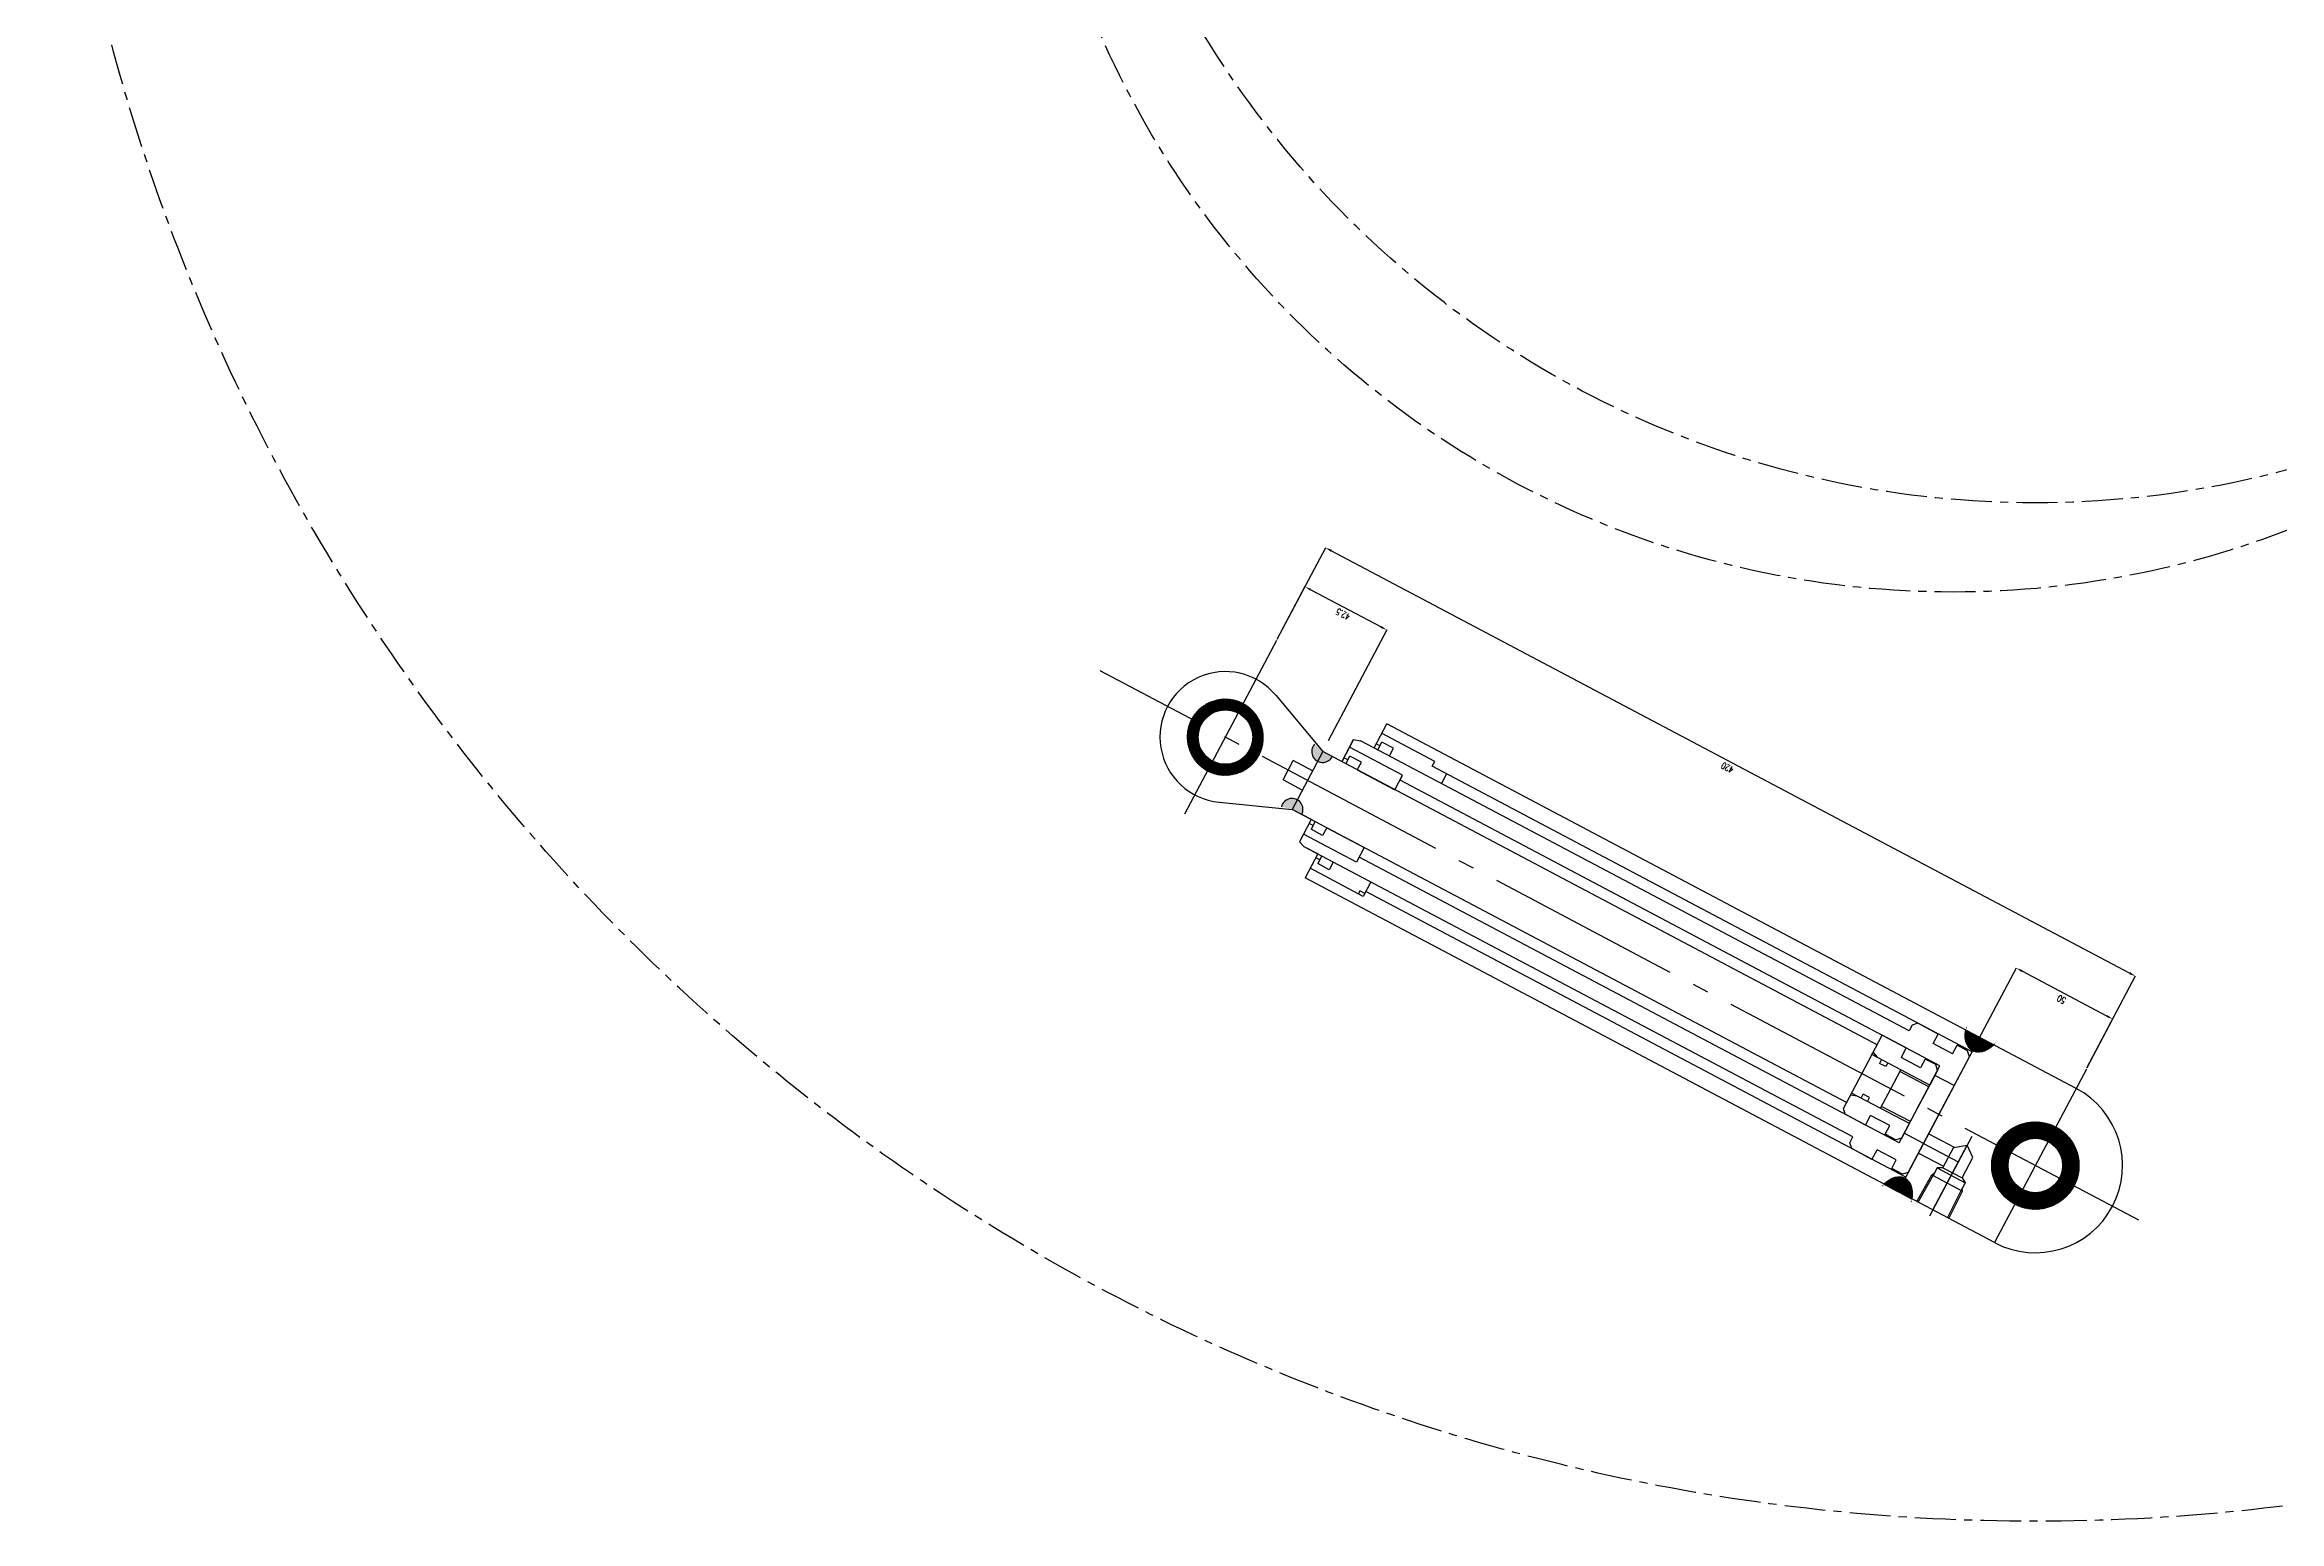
# Model space of a CAD drawing. Extents: x 2001 to 8872, y 8514 to 11880.
# Drawn here: x 5577 to 6601, y 10055 to 10732 of the extents above; entities that cross this region are included whole.
import ezdxf

# ---------------------------------------------------------------- set-up
doc = ezdxf.new("R2010")
doc.units = 0
doc.header["$LTSCALE"] = 15
doc.header["$MEASUREMENT"] = 0
for name, pattern in [('1CENTER', [8.1, 6, -0.8, 0.5, -0.8]), ('CENTER', [2, 1.25, -0.25, 0.25, -0.25]), ('HIDDEN', [0.375, 0.25, -0.125])]:
    doc.linetypes.add(name, pattern=pattern)
doc.layers.add('3', color=3, linetype='Continuous')
doc.styles.add('ROSWHS', font='romans', dxfattribs={"width": 0.7, "height": 3, "bigfont": 'whs'})
doc.dimstyles.new('ROSWHS', dxfattribs={"dimtxt": 3, "dimasz": 0.18, "dimexe": 0.18, "dimexo": 0.65, "dimgap": 1.5, "dimtad": 1, "dimdec": 4, "dimdsep": 46, "dimtxsty": 'ROSWHS', "dimcen": 0.09, "dimclrd": 2, "dimclre": 2, "dimadec": 0, "dimazin": 0, "dimtfac": 1, "dimtdec": 4, "dimtmove": 0, "dimatfit": 3, "dimfxl": 1, "dimtolj": 1, "dimtzin": 0, "dimarcsym": 0})
pattern_1 = [(45, (-177.00515, -1644.95079), (-0.0883883476, 0.0883883476), [])]

# ---------------------------------------------------------------- blocks, each defined once
blk = doc.blocks.new('*D383')
at = {"color": 2, "lineweight": -2, "transparency": 16777216}
for p, q in [((1925.6, 562), (1925.6, 522.2)), ((1875.6, 547.6), (1875.6, 522.2)), ((1878.6, 522.4), (1922.6, 522.4))]:
    blk.add_line(p, q, dxfattribs=at)
at = {"color": 2, "transparency": 16777216}
for points in [[(1878.6, 522.9), (1878.6, 521.9), (1875.6, 522.4)], [(1922.6, 522.9), (1922.6, 521.9), (1925.6, 522.4)]]:
    blk.add_solid(points, dxfattribs=at)
at = {"layer": 'Defpoints', "color": 0, "transparency": 16777216}
for p in [(1925.6, 562.7), (1875.6, 548.3), (1925.6, 522.4)]:
    blk.add_point(p, dxfattribs=at)
at = {"color": 0, "transparency": 16777216, "insert": (1900.6, 525.4), "char_height": 3, "attachment_point": 5, "style": 'ROSWHS'}
blk.add_mtext('\\A1;50', dxfattribs=at)
blk = doc.blocks.new('*D390')
at = {"color": 2, "lineweight": -2, "transparency": 16777216}
for p, q in [((2052.6, 2192.6), (2052.6, 2144.9)), ((2472.6, 2192.6), (2472.6, 2144.9)), ((2055.6, 2145.1), (2469.6, 2145.1))]:
    blk.add_line(p, q, dxfattribs=at)
at = {"color": 2, "transparency": 16777216}
for points in [[(2055.6, 2145.6), (2055.6, 2144.6), (2052.6, 2145.1)], [(2469.6, 2145.6), (2469.6, 2144.6), (2472.6, 2145.1)]]:
    blk.add_solid(points, dxfattribs=at)
at = {"layer": 'Defpoints', "color": 0, "transparency": 16777216}
for p in [(2052.6, 2193.3), (2472.6, 2193.3), (2472.6, 2145.1)]:
    blk.add_point(p, dxfattribs=at)
at = {"color": 0, "transparency": 16777216, "insert": (2262.6, 2148.1), "char_height": 3, "attachment_point": 5, "style": 'ROSWHS'}
blk.add_mtext('\\A1;420', dxfattribs=at)
blk = doc.blocks.new('*D391')
at = {"color": 2, "lineweight": -2, "transparency": 16777216}
for p, q in [((2430.1, 2222.6), (2430.1, 2165.1)), ((2472.6, 2192.6), (2472.6, 2165.1)), ((2469.6, 2165.3), (2433.1, 2165.3))]:
    blk.add_line(p, q, dxfattribs=at)
at = {"color": 2, "transparency": 16777216}
for points in [[(2433.1, 2165.8), (2433.1, 2164.8), (2430.1, 2165.3)], [(2469.6, 2165.8), (2469.6, 2164.8), (2472.6, 2165.3)]]:
    blk.add_solid(points, dxfattribs=at)
at = {"layer": 'Defpoints', "color": 0, "transparency": 16777216}
for p in [(2430.1, 2223.3), (2472.6, 2193.3), (2430.1, 2165.3)]:
    blk.add_point(p, dxfattribs=at)
at = {"color": 0, "transparency": 16777216, "insert": (2451.3, 2168.3), "char_height": 3, "attachment_point": 5, "style": 'ROSWHS'}
blk.add_mtext('\\A1;42.5', dxfattribs=at)
blk = doc.blocks.new('sdsddssdsd')
for p, q in [((2102.6, 2273.3), (2104.6, 2275.3)), ((2104.6, 2275.3), (2110.1, 2275.3)), ((2110.1, 2275.3), (2110.1, 2270.8)), ((2120.1, 2275.8), (2130.6, 2275.8)), ((2120.1, 2275.8), (2120.1, 2270.8)), ((2130.6, 2275.8), (2132.6, 2273.8)), ((2102.6, 2273.3), (2102.6, 2243.3)), ((2110.1, 2270.8), (2120.1, 2270.8)), ((2132.6, 2273.8), (2132.6, 2270.8)), ((2132.6, 2270.8), (2417.1, 2270.8)), ((2392.6, 2265.8), (2420.1, 2265.8)), ((2392.6, 2258.3), (2392.6, 2265.8)), ((2410.1, 2270.8), (2417.1, 2270.8)), ((2420.1, 2269.8), (2417.1, 2270.8)), ((2420.1, 2258.3), (2420.1, 2269.8)), ((2420.1, 2258.3), (2420.1, 2269.8)), ((2102.6, 2258.3), (2112.6, 2258.3)), ((2112.6, 2263.3), (2112.6, 2223.3)), ((2112.6, 2263.3), (2392.6, 2263.3)), ((2412.1, 2258.3), (2392.6, 2258.3)), ((2412.1, 2262.3), (2418.1, 2262.3)), ((2412.1, 2258.3), (2412.1, 2262.3)), ((2418.1, 2258.3), (2418.1, 2262.3)), ((2418.1, 2260.3), (2420.1, 2260.3)), ((2102.6, 2243.3), (2102.6, 2213.3)), ((2112.6, 2225.8), (2112.6, 2233.3)), ((2102.6, 2228.3), (2112.6, 2228.3)), ((2112.6, 2223.3), (2392.6, 2223.3)), ((2412.1, 2228.3), (2392.6, 2228.3)), ((2392.6, 2228.3), (2392.6, 2220.8)), ((2392.6, 2223.3), (2392.6, 2220.8)), ((2412.1, 2228.3), (2412.1, 2224.3)), ((2412.1, 2224.3), (2418.1, 2224.3)), ((2418.1, 2228.3), (2418.1, 2224.3)), ((2418.1, 2226.3), (2420.1, 2226.3)), ((2420.1, 2216.8), (2420.1, 2228.3)), ((2420.1, 2228.3), (2420.1, 2216.8)), ((2102.6, 2213.3), (2104.6, 2211.3)), ((2110.1, 2215.8), (2110.1, 2211.3)), ((2110.1, 2215.8), (2120.1, 2215.8)), ((2120.1, 2215.8), (2120.1, 2210.8)), ((2130.6, 2210.8), (2132.6, 2212.8)), ((2132.6, 2215.8), (2410.1, 2215.8)), ((2132.6, 2213.3), (2132.6, 2215.8)), ((2132.6, 2212.8), (2132.6, 2215.8)), ((2392.6, 2220.8), (2420.1, 2220.8)), ((2410.1, 2215.8), (2417.1, 2215.8)), ((2420.1, 2216.8), (2417.1, 2215.8)), ((2104.6, 2211.3), (2110.1, 2211.3)), ((2120.1, 2210.8), (2130.6, 2210.8))]:
    blk.add_line(p, q)
blk = doc.blocks.new('fdsfdsfsdfsd')
h = blk.add_hatch(color=256)
h.dxf.hatch_style = 1
h.paths.add_polyline_path([(2430.07329, 2228.26748), (2434.91944, 2227.03671, 0.4890838057), (2430.07329, 2233.26748)])
h.paths.add_polyline_path([(2425.07329, 2228.26748), (2430.07329, 2228.26748), (2430.07329, 2233.26748, 0.4142135624)])
h.paths.add_polyline_path([(2430.07329, 2253.26748, 0.4890838057), (2434.91944, 2259.49825), (2430.07329, 2258.26748)])
h.paths.add_polyline_path([(2430.07329, 2253.26748), (2430.07329, 2258.26748), (2425.07329, 2258.26748, 0.4142135624)])
at = {"color": 1, "linetype": '1CENTER'}
blk.add_line((2472.57329, 2193.26748), (2472.57329, 2293.26748), dxfattribs=at)
for p, q in [((2461.19376, 2271.02547), (2430.07329, 2258.26748)), ((2112.57329, 2260.76748), (2114.57329, 2262.76748)), ((2112.57329, 2260.76748), (2112.57329, 2243.26748)), ((2114.57329, 2262.76748), (2120.07329, 2262.76748)), ((2120.07329, 2262.76748), (2120.07329, 2258.26748)), ((2120.07329, 2258.26748), (2130.07329, 2258.26748)), ((2130.07329, 2263.26748), (2130.07329, 2258.26748)), ((2130.07329, 2263.26748), (2140.57329, 2263.26748)), ((2142.57329, 2254.26748), (2139.86723, 2253.28255)), ((2140.57329, 2263.26748), (2142.57329, 2261.26748)), ((2142.57329, 2261.26748), (2142.57329, 2243.26748)), ((2142.57329, 2261.26748), (2142.57329, 2243.26748)), ((2142.57329, 2258.26748), (2430.07329, 2258.26748)), ((2142.57329, 2253.26748), (2142.57329, 2254.26748)), ((2420.07329, 2258.26748), (2430.07329, 2258.26748)), ((2420.07329, 2258.26748), (2430.07329, 2258.26748)), ((2430.07329, 2228.26748), (2430.07329, 2258.26748)), ((2112.57329, 2253.26748), (2142.57329, 2253.28405)), ((2112.57329, 2252.26748), (2127.57329, 2252.26748)), ((2127.57329, 2253.26748), (2127.57329, 2243.26748)), ((2134.37329, 2253.26748), (2134.37329, 2251.26748)), ((2134.37329, 2251.26748), (2137.57329, 2251.26748)), ((2137.57329, 2253.26748), (2137.57329, 2251.26748)), ((2430.07329, 2248.26748), (2440.07329, 2248.26748)), ((2440.07329, 2248.26748), (2440.07329, 2238.26748)), ((2112.57329, 2225.76748), (2112.57329, 2243.26748)), ((2112.57329, 2234.26748), (2127.57329, 2234.26748)), ((2112.57329, 2233.26748), (2142.57329, 2233.25469)), ((2127.57329, 2243.26748), (2127.57329, 2233.26748)), ((2134.37329, 2233.26748), (2134.37329, 2235.26748)), ((2134.37329, 2235.26748), (2137.57329, 2235.26748)), ((2137.57329, 2233.26748), (2137.57329, 2235.26748)), ((2142.57329, 2232.26748), (2139.86723, 2233.2524)), ((2142.57329, 2243.26748), (2142.57329, 2223.26748)), ((2142.57329, 2233.26748), (2142.57329, 2232.26748)), ((2430.07329, 2238.26748), (2440.07329, 2238.26748)), ((2112.57329, 2225.76748), (2114.57329, 2223.76748)), ((2114.57329, 2223.76748), (2120.07329, 2223.76748)), ((2120.07329, 2228.26748), (2130.07329, 2228.26748)), ((2120.07329, 2223.76748), (2120.07329, 2228.26748)), ((2130.07329, 2223.26748), (2130.07329, 2228.26748)), ((2130.07329, 2223.26748), (2142.57329, 2223.26748)), ((2142.57329, 2228.26748), (2430.07329, 2228.26748)), ((2163.11914, 2228.26748), (2430.07329, 2228.26748)), ((2461.19376, 2215.50948), (2430.07329, 2228.26748))]:
    blk.add_line(p, q)
for radius in [14, 12.5]:
    blk.add_circle((2472.57329, 2243.26748), radius)
for centre, radius, start, end in [((2472.57329, 2243.26748), 30, 247.70857355, 112.29142645), ((2430.07329, 2258.26748), 5, 180, 14.2500327), ((2430.07329, 2228.26748), 5, 345.7499673, 180)]:
    blk.add_arc(centre, radius, start, end)
for base, p1, p2, picture, middle in [((2430.07329, 2165.29412), (2472.57329, 2193.26748), (2430.07329, 2223.26748), '*D391', (2451.32329, 2168.29412)), ((2472.57329, 2145.12013), (2052.57329, 2193.26748), (2472.57329, 2193.26748), '*D390', (2262.57329, 2148.12013))]:
    dim = blk.add_linear_dim(base=base, p1=p1, p2=p2, dimstyle='ROSWHS', override={"dimasz": 3, "dimexe": 0.2, "dimexo": 0.7, "dimrnd": 0.01, "dimcen": 0.1})
    dim.commit()
    dim.dimension.update_dxf_attribs({"geometry": picture, "text_midpoint": middle})
blk = doc.blocks.new('sadasda')
h = blk.add_hatch()
h.set_pattern_fill('ANSI31', color=256)
h.set_pattern_definition(pattern_1)
edge = h.paths.add_edge_path()
edge.add_ellipse((1925.56814, 643.31669), major_axis=(0, -11.8785), ratio=0.6720542239, start_angle=294.893234, end_angle=425.106766)
edge.add_line((1932.80946, 638.31669), (1918.32682, 638.31669))
edge = h.paths.add_edge_path()
edge.add_ellipse((1925.56814, 553.31669), major_axis=(0, 11.8785), ratio=0.6720542239, start_angle=-65.106766, end_angle=65.106766)
edge.add_line((1918.32682, 558.31669), (1932.80946, 558.31669))
at = {"linetype": 'HIDDEN'}
h = blk.add_hatch(dxfattribs=at)
h.set_pattern_fill('ANSI31', color=256)
h.set_pattern_definition(pattern_1)
h.paths.add_polyline_path([(1875.56814, 618.31669), (1875.56814, 610.81669, -0.4142135624), (1888.06814, 598.31669), (1895.56814, 598.31669, 0.4142135624)])
h.paths.add_polyline_path([(1875.56814, 618.31669, 0.4142135624), (1855.56814, 598.31669), (1863.06814, 598.31669, -0.4142135624), (1875.56814, 610.81669)])
h.paths.add_polyline_path([(1895.56814, 598.31669), (1888.06814, 598.31669, -0.4142135624), (1875.56814, 585.81669), (1875.56814, 578.31669, 0.4142135624)])
h.paths.add_polyline_path([(1875.56814, 585.81669, -0.4142135624), (1863.06814, 598.31669), (1855.56814, 598.31669, 0.4142135624), (1875.56814, 578.31669)])
h = blk.add_hatch(dxfattribs=at)
h.set_pattern_fill('ANSI31', color=256)
h.set_pattern_definition(pattern_1)
h.paths.add_polyline_path([(2295.56814, 615.81669), (2295.56814, 610.81669, -0.4142135624), (2308.06814, 598.31669), (2313.06814, 598.31669, 0.4142135624)])
h.paths.add_polyline_path([(2295.56814, 615.81669, 0.4142135624), (2278.06814, 598.31669), (2283.06814, 598.31669, -0.4142135624), (2295.56814, 610.81669)])
h.paths.add_polyline_path([(2283.06814, 598.31669), (2278.06814, 598.31669, 0.4142135624), (2295.56814, 580.81669), (2295.56814, 585.81669, -0.4142135624)])
h.paths.add_polyline_path([(2313.06814, 598.31669), (2308.06814, 598.31669, -0.4142135624), (2295.56814, 585.81669), (2295.56814, 580.81669, 0.4142135624)])
at = {"color": 1, "linetype": '1CENTER'}
for p, q in [((1875.56814, 548.31669), (1875.56814, 648.31669)), ((1907.56814, 600.14511), (1907.56814, 641.56265)), ((1907.56814, 638.31669), (1907.56814, 604.66619)), ((1925.56814, 613.31669), (1907.56814, 613.31669)), ((1821.87934, 598.31669), (2360.57974, 598.31669))]:
    blk.add_line(p, q, dxfattribs=at)
for p, q in [((1875.56814, 638.31669), (2233.06814, 638.31669)), ((1899.88064, 638.31669), (1900.31814, 624.31669)), ((1915.25564, 638.31669), (1914.81814, 624.31669)), ((2233.06814, 625.81669), (2233.06814, 638.31669)), ((1925.56814, 631.43819), (1925.56814, 565.19518)), ((1925.56814, 630.81669), (2205.56814, 630.81669)), ((2205.56814, 633.31669), (2233.06814, 633.31669)), ((2205.56814, 625.81669), (2205.56814, 633.31669)), ((2205.56814, 631.81669), (2208.06814, 631.81669)), ((2208.06814, 631.81669), (2208.06814, 633.31669)), ((2225.06814, 629.81669), (2231.06814, 629.81669)), ((2225.06814, 625.81669), (2225.06814, 629.81669)), ((2231.06814, 625.81669), (2231.06814, 629.81669)), ((2231.06814, 627.81669), (2233.06814, 627.81669)), ((1915.48064, 624.31669), (1899.65564, 624.31669)), ((1900.31814, 620.31669), (1900.31814, 624.31669)), ((1902.56814, 619.01765), (1900.31814, 620.31669)), ((1914.81814, 620.31669), (1900.31814, 620.31669)), ((1902.56814, 619.01765), (1902.56814, 608.49589)), ((1912.56814, 619.01765), (1902.56814, 619.01765)), ((1912.56814, 619.01765), (1914.81814, 620.31669)), ((1912.56814, 619.01765), (1912.56814, 608.31669)), ((1925.56814, 618.31669), (1912.56814, 618.31669)), ((1914.81814, 620.31669), (1914.81814, 624.31669)), ((1902.56814, 608.49589), (1907.56814, 604.66619)), ((1912.56814, 608.49589), (1907.56814, 604.66619)), ((1925.56814, 608.31669), (1912.33417, 608.31669)), ((1925.56814, 565.81669), (2205.56814, 565.81669)), ((2198.06814, 565.81669), (2198.06814, 570.81669)), ((2205.56814, 565.81669), (2205.56814, 563.31669)), ((2225.06814, 570.81669), (2225.06814, 566.81669)), ((2225.06814, 566.81669), (2231.06814, 566.81669)), ((2231.06814, 570.81669), (2231.06814, 566.81669)), ((2231.06814, 568.81669), (2233.06814, 568.81669)), ((2233.06814, 570.81669), (2233.06814, 558.31669)), ((1875.56814, 558.31669), (2233.06814, 558.31669)), ((2205.56814, 563.31669), (2233.06814, 563.31669))]:
    blk.add_line(p, q)
for radius in [20, 12.5]:
    blk.add_circle((1875.56814, 598.31669), radius)
blk.add_arc((1875.56814, 598.31669), 40, 90, 270)
blk.add_ellipse((1925.56814, 643.31669), major_axis=(0, -11.8785), ratio=0.6720542239, start_param=5.1468578752, end_param=7.4195127391)
at = {"extrusion": (0, 0, -1)}
blk.add_ellipse((1925.56814, 553.31669), major_axis=(0, 11.8785), ratio=0.6720542239, start_param=5.1468578752, end_param=7.4195127391, dxfattribs=at)
at = {"layer": '3', "color": 3}
for p, q in [((1899.21814, 638.31669), (1899.65564, 624.31669)), ((1915.91814, 638.31669), (1915.48064, 624.31669)), ((1899.65564, 624.31669), (1900.31814, 623.14327)), ((1915.48064, 624.31669), (1914.81814, 623.14327))]:
    blk.add_line(p, q, dxfattribs=at)
at = {"color": 2, "linetype": 'HIDDEN', "true_color": 0xf1eb1f}
for name in ['fdsfdsfsdfsd', 'sdsddssdsd']:
    blk.add_blockref(name, (-177.00515, -1644.95079), dxfattribs=at)
dim = blk.add_linear_dim(base=(1925.56814, 522.39251), p1=(1875.56814, 548.31669), p2=(1925.56814, 562.69518), dimstyle='ROSWHS', override={"dimasz": 3, "dimexe": 0.2, "dimexo": 0.7, "dimrnd": 0.01, "dimcen": 0.1})
dim.commit()
dim.dimension.update_dxf_attribs({"geometry": '*D383', "text_midpoint": (1900.56814, 525.39251)})

msp = doc.modelspace()

# ---------------------------------------------------------------- linework, layer by layer
at = {"color": 1, "linetype": 'CENTER'}
for centre, radius in [((6489.40753, 10967.15705), 912.5), ((6489.40753, 10967.15705), 445.64192), ((6451.80061, 10907.20254), 426.58641)]:
    msp.add_circle(centre, radius, dxfattribs=at)

# ---------------------------------------------------------------- block references
at = {"color": 1, "linetype": 'CENTER', "rotation": 152.1220128556667}
msp.add_blockref('sadasda', (8427.0743, 9869.6367), dxfattribs=at)

doc.saveas('drawing.dxf')
